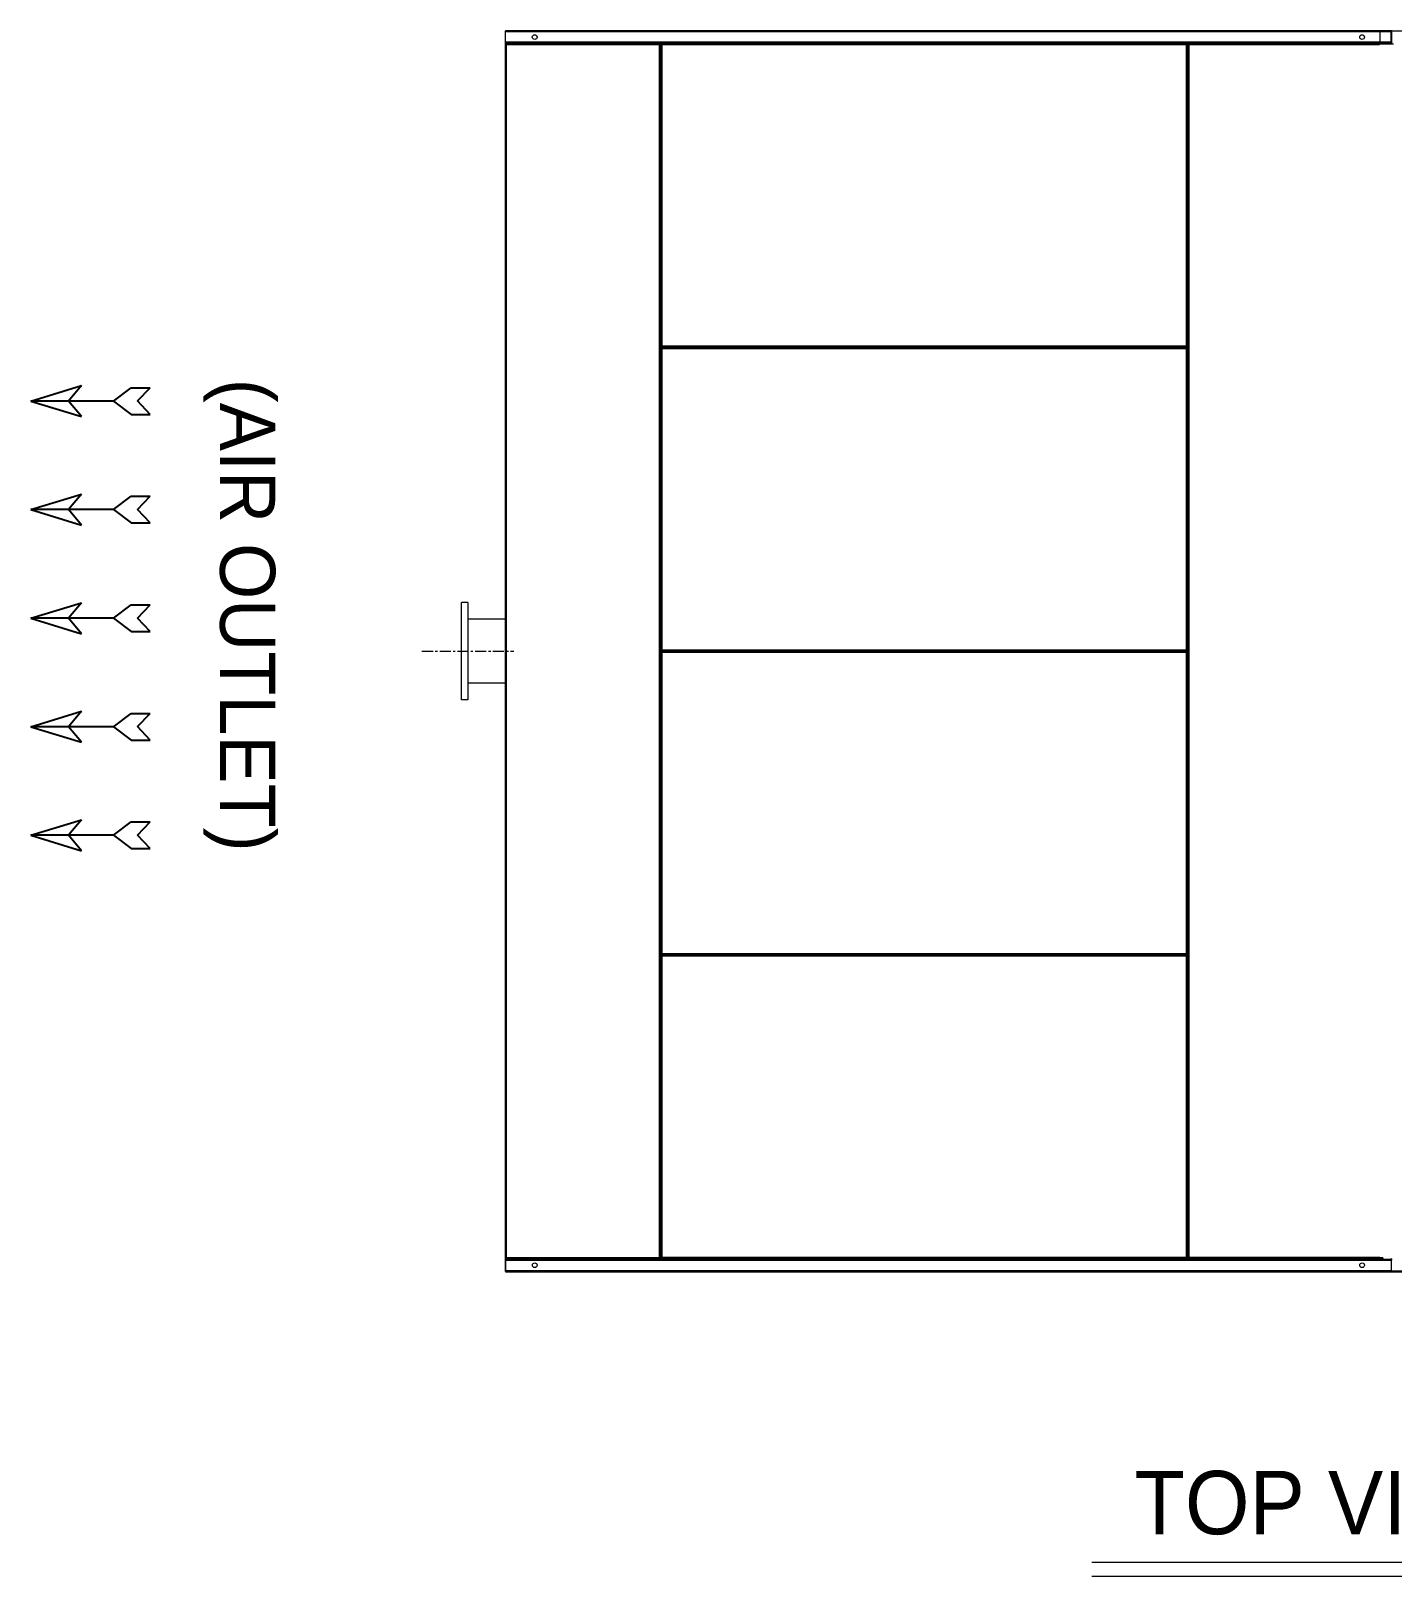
# Model space of a CAD drawing. Header units: millimetres. Extents: x 19537 to 50503, y 7619 to 29516.
# Drawn here: x 27852 to 32459, y 21055 to 26286 of the extents above; entities that cross this region are included whole.
import ezdxf
from ezdxf.enums import TextEntityAlignment as Align

# ---------------------------------------------------------------- set-up
doc = ezdxf.new("R2010")
doc.units = ezdxf.units.MM
doc.linetypes.add('CENTER', pattern=[2, 1.25, -0.25, 0.25, -0.25])
for name, color, linetype in [('center', 1, 'CENTER'), ('냉각탑_box', 1, 'Continuous'), ('냉각탑_dim', 1, 'Continuous'), ('냉각탑_text', 3, 'Continuous')]:
    doc.layers.add(name, color=color, linetype=linetype)
doc.styles.add('돋움', font='Dotum.ttf')

# ---------------------------------------------------------------- blocks, each defined once
blk = doc.blocks.new('화살표 IN OUT')
at = {"layer": '냉각탑_dim'}
for p, q in [((-163.5, 50), (-121.5, 0)), ((0, 0), (-163.5, 50)), ((-322.7, 43), (-383.9, 43)), ((-343.1, 0.5), (-383.9, 43)), ((-383.9, -43), (-343.1, 0.5)), ((-266.4, 0), (-322.7, 43)), ((-266.4, 0), (-322.7, -43)), ((-266.4, 0), (0, 0)), ((-163.5, -50), (-121.5, 0)), ((0, 0), (-163.5, -50)), ((-322.7, -43), (-383.9, -43))]:
    blk.add_line(p, q, dxfattribs=at)
blk = doc.blocks.new('4')
at = {"lineweight": 20}
for p, q in [((29459, 22086), (29459, 26286)), ((32455.5, 26286), (34857.7, 26286)), ((34857.7, 22086), (29459, 22086))]:
    blk.add_line(p, q, dxfattribs=at)
at = {"color": 7, "lineweight": 20}
for p, q in [((32455.5, 26286), (29459, 26286)), ((32455.5, 26282.6), (29459, 26282.6)), ((32455.5, 26247.4), (29459, 26247.4)), ((32453.8, 26244), (29460.6, 26244)), ((29462, 22133.4), (29462, 26238.6)), ((29979.2, 22133.4), (29979.2, 26238.6)), ((29982.6, 22131.7), (29982.6, 26240.3)), ((31763.2, 26242), (29988, 26242)), ((31763.2, 26238.6), (29988, 26238.6)), ((31768.6, 22131.7), (31768.6, 26240.3)), ((31772, 22133.4), (31772, 26238.6)), ((31763.2, 25218.4), (29988, 25218.4)), ((31763.2, 25215), (29988, 25215)), ((31763.2, 25213.5), (29988, 25213.5)), ((31763.2, 25210.1), (29988, 25210.1)), ((29309, 24021), (29309, 24351)), ((29331, 24351), (29309, 24351)), ((29331, 24351), (29331, 24021)), ((29459, 24294.1), (29331, 24294.1)), ((31763.2, 24189.9), (29988, 24189.9)), ((31763.2, 24186.5), (29988, 24186.5)), ((31763.2, 24185), (29988, 24185)), ((31763.2, 24181.6), (29988, 24181.6)), ((29459, 24077.8), (29331, 24077.8)), ((29331, 24021), (29309, 24021)), ((31763.2, 23161.4), (29988, 23161.4)), ((31763.2, 23158), (29988, 23158)), ((31763.2, 23156.5), (29988, 23156.5)), ((31763.2, 23153.1), (29988, 23153.1)), ((31763.2, 22132.9), (29988, 22132.9)), ((31763.2, 22129.5), (29988, 22129.5)), ((29459, 22124.6), (32455.6, 22124.6)), ((29459, 22089.4), (32455.6, 22089.4)), ((29459, 22086), (32455.6, 22086)), ((29460.7, 22128), (32453.9, 22128))]:
    blk.add_line(p, q, dxfattribs=at)
at = {"color": 7, "lineweight": 20, "ltscale": 0.001417}
for p, q in [((32417.9, 26282.6), (32417.9, 26286)), ((32455.5, 26282.6), (32455.5, 26286)), ((29984.6, 26238.6), (29988, 26238.6)), ((29988, 26238.6), (29988, 26242)), ((31763.2, 26238.6), (31763.2, 26242)), ((31766.6, 26238.6), (31763.2, 26238.6)), ((29984.6, 25218.4), (29988, 25218.4)), ((29988, 25218.4), (29988, 25215)), ((31766.6, 25218.4), (31763.2, 25218.4)), ((31763.2, 25218.4), (31763.2, 25215)), ((29984.6, 25210.1), (29988, 25210.1)), ((29988, 25210.1), (29988, 25213.5)), ((31763.2, 25210.1), (31763.2, 25213.5)), ((31766.6, 25210.1), (31763.2, 25210.1)), ((29984.6, 24189.9), (29988, 24189.9)), ((29984.6, 24181.6), (29988, 24181.6)), ((29988, 24189.9), (29988, 24186.5)), ((29988, 24181.6), (29988, 24185)), ((31766.6, 24189.9), (31763.2, 24189.9)), ((31763.2, 24189.9), (31763.2, 24186.5)), ((31763.2, 24181.6), (31763.2, 24185)), ((31766.6, 24181.6), (31763.2, 24181.6)), ((29984.6, 23161.4), (29988, 23161.4)), ((29984.6, 23153.1), (29988, 23153.1)), ((29988, 23161.4), (29988, 23158)), ((29988, 23153.1), (29988, 23156.5)), ((31766.6, 23161.4), (31763.2, 23161.4)), ((31763.2, 23161.4), (31763.2, 23158)), ((31763.2, 23153.1), (31763.2, 23156.5)), ((31766.6, 23153.1), (31763.2, 23153.1)), ((29984.6, 22132.9), (29988, 22132.9)), ((29988, 22132.9), (29988, 22129.5)), ((31766.6, 22132.9), (31763.2, 22132.9)), ((31763.2, 22132.9), (31763.2, 22129.5)), ((29459, 22089.4), (29459, 22086)), ((32417.9, 22089.4), (32417.9, 22086)), ((32455.6, 22089.4), (32455.6, 22086))]:
    blk.add_line(p, q, dxfattribs=at)
at = {"color": 7, "lineweight": 20, "ltscale": 0.014667}
for p, q in [((32417.9, 26282.6), (32417.9, 26247.4)), ((32455.5, 26247.4), (32455.5, 26282.6)), ((29459, 22124.6), (29459, 22089.4)), ((32455.6, 22124.6), (32455.6, 22089.4))]:
    blk.add_line(p, q, dxfattribs=at)
at = {"color": 7, "lineweight": 20, "ltscale": 0.000708333}
for p, q in [((32457.2, 26284), (32455.5, 26284)), ((29981.2, 22130), (29981.2, 22131.7)), ((32457.3, 22088), (32455.6, 22088))]:
    blk.add_line(p, q, dxfattribs=at)
at = {"color": 7, "lineweight": 20, "ltscale": 0.00030251}
blk.add_line((32455.9, 26285.2), (32455.9, 26286), dxfattribs=at)
at = {"color": 7, "lineweight": 20, "ltscale": 0.000333335}
blk.add_line((32457.2, 26284.8), (32457.2, 26284), dxfattribs=at)
at = {"color": 7, "lineweight": 20, "ltscale": 0.01525}
for p, q in [((32457.2, 26284), (32457.2, 26247.4)), ((32457.3, 22088), (32457.3, 22124.6))]:
    blk.add_line(p, q, dxfattribs=at)
at = {"color": 7, "lineweight": 20, "ltscale": 0.000562932}
for p, q in [((29459, 26240.3), (29460, 26240.3)), ((29981.3, 26240.3), (29982.6, 26240.3)), ((31768.6, 26240.3), (31770, 26240.3)), ((29460, 22131.7), (29459, 22131.7)), ((29982.6, 22131.7), (29981.3, 22131.7)), ((31770, 22131.7), (31768.6, 22131.7)), ((32418.3, 22131.7), (32419.6, 22131.7))]:
    blk.add_line(p, q, dxfattribs=at)
at = {"color": 7, "lineweight": 20, "ltscale": 0.23175}
for p, q in [((29979.2, 26238.6), (29459, 26238.6)), ((29459, 22133.4), (29979.2, 22133.4))]:
    blk.add_line(p, q, dxfattribs=at)
at = {"color": 7, "lineweight": 20, "ltscale": 0.000502197}
for p, q in [((29461.2, 26240.3), (29460, 26240.3)), ((29980.1, 26240.3), (29981.3, 26240.3)), ((31771.2, 26240.3), (31770, 26240.3)), ((29461.2, 22131.7), (29460, 22131.7)), ((31771.2, 22131.7), (31770, 22131.7)), ((32417.1, 22131.7), (32418.3, 22131.7))]:
    blk.add_line(p, q, dxfattribs=at)
at = {"color": 7, "lineweight": 20, "ltscale": 0.000414929}
for p, q in [((29460.6, 26242), (29460.6, 26241)), ((29980.6, 26242), (29980.6, 26241)), ((31770.6, 26242), (31770.6, 26241)), ((29460.6, 22130), (29460.6, 22131)), ((29980.6, 22130), (29980.6, 22131)), ((31770.6, 22131), (31770.6, 22130)), ((32417.6, 22131), (32417.6, 22130))]:
    blk.add_line(p, q, dxfattribs=at)
at = {"color": 7, "lineweight": 20, "ltscale": 0.000375}
for p, q in [((29461.5, 26242), (29460.6, 26242)), ((29505.7, 26242), (29504.8, 26242)), ((29979.7, 26242), (29980.6, 26242)), ((30499.9, 26242), (30500.8, 26242)), ((31766.6, 26239.1), (31766.6, 26240)), ((31771.5, 26242), (31770.6, 26242)), ((32017.7, 26242), (32016.8, 26242)), ((32411.9, 26242), (32412.8, 26242)), ((32416.7, 26242), (32417.6, 26242)), ((31766.6, 25217.9), (31766.6, 25217)), ((31766.6, 25210.6), (31766.6, 25211.5)), ((31766.6, 24189.4), (31766.6, 24188.5)), ((31766.6, 24184.1), (31766.6, 24185)), ((31766.6, 23162.9), (31766.6, 23162)), ((31766.6, 23155.6), (31766.6, 23156.5)), ((29461.5, 22130), (29460.6, 22130)), ((29979.7, 22130), (29980.6, 22130)), ((31766.6, 22134.4), (31766.6, 22133.5)), ((31771.5, 22130), (31770.6, 22130)), ((32416.7, 22130), (32417.6, 22130))]:
    blk.add_line(p, q, dxfattribs=at)
at = {"color": 7, "lineweight": 20, "ltscale": 0.232167}
for p, q in [((29979.7, 26242), (29460.6, 26242)), ((29460.6, 22130), (29979.7, 22130))]:
    blk.add_line(p, q, dxfattribs=at)
at = {"color": 7, "lineweight": 20, "ltscale": 0.000293404}
for p, q in [((29460.6, 26240.3), (29460.6, 26241)), ((29980.6, 26240.3), (29980.6, 26241)), ((31770.6, 26240.3), (31770.6, 26241)), ((29460.6, 22131.7), (29460.6, 22131)), ((29980.6, 22131.7), (29980.6, 22131)), ((31770.6, 22131.7), (31770.6, 22131)), ((32417.6, 22131.7), (32417.6, 22131))]:
    blk.add_line(p, q, dxfattribs=at)
at = {"color": 7, "lineweight": 20, "ltscale": 0.000333333}
for p, q in [((29461.8, 26242), (29461, 26242)), ((29543.2, 26242), (29542.3, 26242)), ((29687.9, 26242), (29687.1, 26242)), ((29737, 26242), (29737.8, 26242)), ((29818.3, 26242), (29819.2, 26242)), ((29963.1, 26242), (29963.9, 26242))]:
    blk.add_line(p, q, dxfattribs=at)
at = {"color": 7, "lineweight": 20, "ltscale": 0.010333}
blk.add_line((29926.6, 26244), (29951.4, 26244), dxfattribs=at)
at = {"color": 7, "lineweight": 20, "ltscale": 0.000833346}
for p, q in [((29951.4, 26244), (29951.4, 26242)), ((31951.4, 26244), (31951.4, 26242))]:
    blk.add_line(p, q, dxfattribs=at)
at = {"color": 7, "lineweight": 20, "ltscale": 0.000625002}
blk.add_line((29979.7, 26242), (29981.2, 26242), dxfattribs=at)
at = {"color": 7, "lineweight": 20, "ltscale": 0.001542}
blk.add_line((29981.2, 26242), (29984.9, 26242), dxfattribs=at)
at = {"color": 7, "lineweight": 20, "ltscale": 0.000708346}
blk.add_line((29981.2, 26242), (29981.2, 26240.3), dxfattribs=at)
at = {"color": 7, "lineweight": 20, "ltscale": 0.000547135}
for p, q in [((29983.9, 26240.3), (29982.6, 26240.3)), ((29983.9, 22131.7), (29982.6, 22131.7))]:
    blk.add_line(p, q, dxfattribs=at)
at = {"color": 7, "lineweight": 20, "ltscale": 0.000414935}
for p, q in [((29983.6, 26241), (29982.9, 26240.3)), ((32456.2, 26245), (32455.5, 26245.7)), ((29983.6, 25728), (29982.9, 25728.7)), ((29983.6, 25724), (29982.9, 25723.3)), ((29983.6, 25018), (29982.9, 25018.7)), ((29983.6, 25014), (29982.9, 25013.3)), ((29983.6, 24397), (29982.9, 24397.7)), ((29983.6, 23975), (29982.9, 23974.3)), ((29983.6, 23358), (29982.9, 23358.7)), ((29983.6, 23354), (29982.9, 23353.3)), ((29983.6, 22648), (29982.9, 22648.7)), ((29983.6, 22644), (29982.9, 22643.3)), ((29983.6, 22131), (29982.9, 22131.7)), ((32456.3, 22127), (32455.6, 22126.3))]:
    blk.add_line(p, q, dxfattribs=at)
at = {"color": 7, "lineweight": 20, "ltscale": 0.000249753}
blk.add_line((29984.3, 26240), (29984.9, 26240), dxfattribs=at)
at = {"color": 7, "lineweight": 20, "ltscale": 0.000833333}
for p, q in [((29986.6, 26239.1), (29984.6, 26239.1)), ((29984.9, 26240), (29984.9, 26242)), ((31763.2, 26240), (31763.2, 26242)), ((31764.6, 26239.1), (31766.6, 26239.1)), ((31766.3, 26240), (31766.3, 26242)), ((29986.6, 25217.9), (29984.6, 25217.9)), ((29984.9, 25217), (29984.9, 25215)), ((31763.2, 25217), (31763.2, 25215)), ((31764.6, 25217.9), (31766.6, 25217.9)), ((31766.3, 25217), (31766.3, 25215)), ((29986.6, 25210.6), (29984.6, 25210.6)), ((29984.9, 25211.5), (29984.9, 25213.5)), ((31763.2, 25211.5), (31763.2, 25213.5)), ((31764.6, 25210.6), (31766.6, 25210.6)), ((31766.3, 25211.5), (31766.3, 25213.5)), ((29984.6, 24392), (29982.6, 24392)), ((29986.6, 24189.4), (29984.6, 24189.4)), ((29986.6, 24182.1), (29984.6, 24182.1)), ((29984.9, 24188.5), (29984.9, 24186.5)), ((29984.9, 24183), (29984.9, 24185)), ((31763.2, 24188.5), (31763.2, 24186.5)), ((31763.2, 24183), (31763.2, 24185)), ((31764.6, 24189.4), (31766.6, 24189.4)), ((31764.6, 24182.1), (31766.6, 24182.1)), ((31766.3, 24188.5), (31766.3, 24186.5)), ((31766.3, 24183), (31766.3, 24185)), ((29984.6, 23980), (29982.6, 23980)), ((29986.6, 23160.9), (29984.6, 23160.9)), ((29986.6, 23153.6), (29984.6, 23153.6)), ((29984.9, 23160), (29984.9, 23158)), ((29984.9, 23154.5), (29984.9, 23156.5)), ((31763.2, 23160), (31763.2, 23158)), ((31763.2, 23154.5), (31763.2, 23156.5)), ((31764.6, 23160.9), (31766.6, 23160.9)), ((31764.6, 23153.6), (31766.6, 23153.6)), ((31766.3, 23160), (31766.3, 23158)), ((31766.3, 23154.5), (31766.3, 23156.5)), ((29986.6, 22132.4), (29984.6, 22132.4)), ((29984.9, 22131.5), (29984.9, 22129.5)), ((31763.2, 22131.5), (31763.2, 22129.5)), ((31764.6, 22132.4), (31766.6, 22132.4)), ((31766.3, 22131.5), (31766.3, 22129.5))]:
    blk.add_line(p, q, dxfattribs=at)
at = {"color": 7, "lineweight": 20, "ltscale": 0.000208333}
for p, q in [((29984.6, 26239.1), (29984.6, 26238.6)), ((29986.6, 26239.1), (29986.6, 26238.6)), ((31764.6, 26238.6), (31764.6, 26239.1)), ((31766.6, 26238.6), (31766.6, 26239.1)), ((29984.6, 25218.4), (29984.6, 25217.9)), ((29986.6, 25218.4), (29986.6, 25217.9)), ((31764.6, 25217.9), (31764.6, 25218.4)), ((31766.6, 25217.9), (31766.6, 25218.4)), ((29984.6, 25210.6), (29984.6, 25210.1)), ((29986.6, 25210.6), (29986.6, 25210.1)), ((31764.6, 25210.1), (31764.6, 25210.6)), ((31766.6, 25210.1), (31766.6, 25210.6)), ((29984.6, 24189.9), (29984.6, 24189.4)), ((29984.6, 24182.1), (29984.6, 24181.6)), ((29986.6, 24189.9), (29986.6, 24189.4)), ((29986.6, 24182.1), (29986.6, 24181.6)), ((31764.6, 24189.4), (31764.6, 24189.9)), ((31764.6, 24181.6), (31764.6, 24182.1)), ((31766.6, 24189.4), (31766.6, 24189.9)), ((31766.6, 24181.6), (31766.6, 24182.1)), ((29984.6, 23161.4), (29984.6, 23160.9)), ((29984.6, 23153.6), (29984.6, 23153.1)), ((29986.6, 23161.4), (29986.6, 23160.9)), ((29986.6, 23153.6), (29986.6, 23153.1)), ((31764.6, 23160.9), (31764.6, 23161.4)), ((31764.6, 23153.1), (31764.6, 23153.6)), ((31766.6, 23160.9), (31766.6, 23161.4)), ((31766.6, 23153.1), (31766.6, 23153.6)), ((29984.6, 22132.9), (29984.6, 22132.4)), ((29986.6, 22132.9), (29986.6, 22132.4)), ((31764.6, 22132.4), (31764.6, 22132.9)), ((31766.6, 22132.4), (31766.6, 22132.9))]:
    blk.add_line(p, q, dxfattribs=at)
at = {"color": 7, "lineweight": 20, "ltscale": 0.362583}
for p, q in [((29984.6, 26238.6), (29984.6, 25218.4)), ((29988, 26238.6), (29988, 25218.4)), ((31763.2, 25218.4), (31763.2, 26238.6)), ((31766.6, 25218.4), (31766.6, 26238.6)), ((29984.6, 25210.1), (29984.6, 24189.9)), ((29988, 25210.1), (29988, 24189.9)), ((31763.2, 24189.9), (31763.2, 25210.1)), ((31766.6, 24189.9), (31766.6, 25210.1)), ((29984.6, 24181.6), (29984.6, 23161.4)), ((29988, 24181.6), (29988, 23161.4)), ((31763.2, 23161.4), (31763.2, 24181.6)), ((31766.6, 23161.4), (31766.6, 24181.6)), ((29984.6, 23153.1), (29984.6, 22132.9)), ((29988, 23153.1), (29988, 22132.9)), ((31763.2, 22132.9), (31763.2, 23153.1)), ((31766.6, 22132.9), (31766.6, 23153.1))]:
    blk.add_line(p, q, dxfattribs=at)
at = {"color": 7, "lineweight": 20, "ltscale": 0.001292}
for p, q in [((29984.9, 26242), (29988, 26242)), ((29984.9, 26240), (29988, 26240)), ((31766.3, 26242), (31763.2, 26242)), ((31766.3, 26240), (31763.2, 26240)), ((29984.9, 25217), (29988, 25217)), ((31766.3, 25217), (31763.2, 25217)), ((29984.9, 25215), (29988, 25215)), ((29984.9, 25213.5), (29988, 25213.5)), ((29984.9, 25211.5), (29988, 25211.5)), ((31766.3, 25215), (31763.2, 25215)), ((31766.3, 25213.5), (31763.2, 25213.5)), ((31766.3, 25211.5), (31763.2, 25211.5)), ((29984.9, 24188.5), (29988, 24188.5)), ((29984.9, 24186.5), (29988, 24186.5)), ((29984.9, 24185), (29988, 24185)), ((29984.9, 24183), (29988, 24183)), ((31766.3, 24188.5), (31763.2, 24188.5)), ((31766.3, 24186.5), (31763.2, 24186.5)), ((31766.3, 24185), (31763.2, 24185)), ((31766.3, 24183), (31763.2, 24183)), ((29984.9, 23160), (29988, 23160)), ((29984.9, 23158), (29988, 23158)), ((29984.9, 23156.5), (29988, 23156.5)), ((29984.9, 23154.5), (29988, 23154.5)), ((31766.3, 23160), (31763.2, 23160)), ((31766.3, 23158), (31763.2, 23158)), ((31766.3, 23156.5), (31763.2, 23156.5)), ((31766.3, 23154.5), (31763.2, 23154.5)), ((29984.9, 22131.5), (29988, 22131.5)), ((29984.9, 22129.5), (29988, 22129.5)), ((31766.3, 22131.5), (31763.2, 22131.5)), ((31766.3, 22129.5), (31763.2, 22129.5))]:
    blk.add_line(p, q, dxfattribs=at)
at = {"color": 7, "lineweight": 20, "ltscale": 0.000583333}
for p, q in [((29988, 26239.1), (29986.6, 26239.1)), ((31763.2, 26239.1), (31764.6, 26239.1)), ((32456.8, 26242), (32455.4, 26242)), ((29988, 25217.9), (29986.6, 25217.9)), ((31763.2, 25217.9), (31764.6, 25217.9)), ((29988, 25210.6), (29986.6, 25210.6)), ((31763.2, 25210.6), (31764.6, 25210.6)), ((29988, 24189.4), (29986.6, 24189.4)), ((29988, 24182.1), (29986.6, 24182.1)), ((31763.2, 24189.4), (31764.6, 24189.4)), ((31763.2, 24182.1), (31764.6, 24182.1)), ((29988, 23160.9), (29986.6, 23160.9)), ((29988, 23153.6), (29986.6, 23153.6)), ((31763.2, 23160.9), (31764.6, 23160.9)), ((31763.2, 23153.6), (31764.6, 23153.6)), ((29988, 22132.4), (29986.6, 22132.4)), ((29986.6, 22132), (29988, 22132)), ((31763.2, 22132.4), (31764.6, 22132.4)), ((32421, 22131.7), (32419.6, 22131.7))]:
    blk.add_line(p, q, dxfattribs=at)
at = {"color": 7, "lineweight": 20, "ltscale": 0.000128159}
for p, q in [((29988, 26241.6), (29988, 26242)), ((29988, 25215.3), (29988, 25215)), ((29988, 25213.1), (29988, 25213.5)), ((29988, 24186.8), (29988, 24186.5)), ((29988, 24184.6), (29988, 24185)), ((29988, 23158.3), (29988, 23158)), ((29988, 23156.1), (29988, 23156.5)), ((29988, 22129.8), (29988, 22129.5))]:
    blk.add_line(p, q, dxfattribs=at)
at = {"color": 7, "lineweight": 20, "ltscale": 0.00075}
for p, q in [((30021.8, 26242), (30020, 26242)), ((30087.8, 26242), (30089.6, 26242)), ((30555.8, 26242), (30554, 26242)), ((30697.8, 26242), (30699.6, 26242)), ((30860.8, 26242), (30859, 26242)), ((31002.8, 26242), (31004.6, 26242)), ((31470.8, 26242), (31469, 26242)), ((31536.8, 26242), (31538.6, 26242))]:
    blk.add_line(p, q, dxfattribs=at)
at = {"color": 7, "lineweight": 20, "ltscale": 0.000374988}
for p, q in [((30506.9, 26242), (30506, 26242)), ((31136.1, 26242), (31137, 26242)), ((31143.9, 26242), (31143, 26242)), ((31773.1, 26242), (31774, 26242)), ((31780.9, 26242), (31780, 26242)), ((32410.1, 26242), (32411, 26242))]:
    blk.add_line(p, q, dxfattribs=at)
at = {"color": 7, "lineweight": 20, "ltscale": 0.000208344}
for p, q in [((31763.2, 26239.1), (31763.2, 26238.6)), ((31763.2, 25210.6), (31763.2, 25210.1)), ((31763.2, 24182.1), (31763.2, 24181.6)), ((31763.2, 23153.6), (31763.2, 23153.1))]:
    blk.add_line(p, q, dxfattribs=at)
at = {"color": 7, "lineweight": 20, "ltscale": 0.002167}
blk.add_line((31766.3, 26242), (31771.5, 26242), dxfattribs=at)
at = {"color": 7, "lineweight": 20, "ltscale": 0.000124937}
for p, q in [((31766.6, 26240), (31766.3, 26240)), ((31766.6, 25217), (31766.3, 25217)), ((31766.6, 25211.5), (31766.3, 25211.5)), ((31766.6, 24188.5), (31766.3, 24188.5)), ((31766.6, 24185), (31766.3, 24185)), ((31766.6, 23156.5), (31766.3, 23156.5))]:
    blk.add_line(p, q, dxfattribs=at)
at = {"color": 7, "lineweight": 20, "ltscale": 0.000833328}
for p, q in [((31766.6, 26238.6), (31768.6, 26238.6)), ((31766.6, 22160), (31768.6, 22160))]:
    blk.add_line(p, q, dxfattribs=at)
at = {"color": 7, "lineweight": 20, "ltscale": 0.00083334}
for p, q in [((31768.6, 26212), (31766.6, 26212)), ((31768.6, 22133.4), (31766.6, 22133.4))]:
    blk.add_line(p, q, dxfattribs=at)
at = {"color": 7, "lineweight": 20, "ltscale": 0.268833}
for p, q in [((32416.7, 26242), (31771.5, 26242)), ((32416.7, 22130), (31771.5, 22130))]:
    blk.add_line(p, q, dxfattribs=at)
at = {"color": 7, "lineweight": 20, "ltscale": 0.268417}
for p, q in [((32416.2, 26238.6), (31772, 26238.6)), ((32416.2, 22133.4), (31772, 22133.4))]:
    blk.add_line(p, q, dxfattribs=at)
at = {"color": 7, "lineweight": 20, "ltscale": 0.008667}
blk.add_line((31930.6, 26244), (31951.4, 26244), dxfattribs=at)
at = {"color": 7, "lineweight": 20, "ltscale": 0.000162417}
blk.add_line((32417.1, 26242), (32416.7, 26242), dxfattribs=at)
at = {"color": 7, "lineweight": 20, "ltscale": 0.004227}
blk.add_line((32417.1, 26242), (32427.3, 26242), dxfattribs=at)
at = {"color": 7, "lineweight": 20, "ltscale": 0.001131}
for p, q in [((32417.9, 26244.6), (32417.9, 26247.4)), ((32455.5, 26247.4), (32455.5, 26244.6)), ((29459, 22124.6), (29459, 22127.3)), ((32455.6, 22127.3), (32455.6, 22124.6))]:
    blk.add_line(p, q, dxfattribs=at)
at = {"color": 7, "lineweight": 20, "ltscale": 0.011728}
blk.add_line((32427.3, 26242), (32455.4, 26242), dxfattribs=at)
at = {"color": 7, "lineweight": 20, "ltscale": 0.015372}
blk.add_line((32427.3, 26242), (32464.1, 26242), dxfattribs=at)
at = {"color": 7, "lineweight": 20, "ltscale": 0.000902586}
blk.add_line((32456, 26244), (32453.8, 26244), dxfattribs=at)
at = {"color": 7, "lineweight": 20, "ltscale": 0.000708334}
for p, q in [((32457.2, 26247.4), (32455.5, 26247.4)), ((32457.3, 22124.6), (32455.6, 22124.6))]:
    blk.add_line(p, q, dxfattribs=at)
at = {"color": 7, "lineweight": 20, "ltscale": 2.22761e-05}
blk.add_line((32457.1, 26246.8), (32457.2, 26246.8), dxfattribs=at)
at = {"color": 7, "lineweight": 20, "ltscale": 2.22174e-05}
blk.add_line((32457.1, 26246.8), (32457.2, 26246.8), dxfattribs=at)
at = {"color": 7, "lineweight": 20, "ltscale": 0.000249929}
blk.add_line((32457.2, 26247.4), (32457.2, 26246.8), dxfattribs=at)
at = {"color": 7, "lineweight": 20, "ltscale": 0.000824955}
blk.add_line((32457.2, 26246.8), (32457.2, 26244.8), dxfattribs=at)
at = {"color": 7, "lineweight": 20, "ltscale": 0.000364732}
for p, q in [((32457.7, 26244.6), (32457.2, 26245.3)), ((32457.7, 22127.3), (32457.2, 22126.7))]:
    blk.add_line(p, q, dxfattribs=at)
at = {"color": 7, "lineweight": 20, "ltscale": 0.000547189}
for p, q in [((29983.9, 25728.7), (29982.6, 25728.7)), ((29983.9, 25723.3), (29982.6, 25723.3)), ((29983.9, 25018.7), (29982.6, 25018.7)), ((29983.9, 25013.3), (29982.6, 25013.3)), ((29983.9, 24397.7), (29982.6, 24397.7)), ((29983.9, 23974.3), (29982.6, 23974.3)), ((29983.9, 23358.7), (29982.6, 23358.7)), ((29983.9, 23353.3), (29982.6, 23353.3)), ((29983.9, 22648.7), (29982.6, 22648.7)), ((29983.9, 22643.3), (29982.6, 22643.3))]:
    blk.add_line(p, q, dxfattribs=at)
at = {"color": 7, "lineweight": 20, "ltscale": 0.003042}
for p, q in [((29984.6, 25210.6), (29984.6, 25217.9)), ((29984.6, 24182.1), (29984.6, 24189.4)), ((29984.6, 24182.1), (29984.6, 24189.4)), ((29984.6, 23160.9), (29984.6, 23153.6))]:
    blk.add_line(p, q, dxfattribs=at)
at = {"color": 7, "lineweight": 20, "ltscale": 0.000208322}
for p, q in [((31763.2, 25218.4), (31763.2, 25217.9)), ((31763.2, 24189.9), (31763.2, 24189.4)), ((31763.2, 23161.4), (31763.2, 23160.9)), ((31763.2, 22132.9), (31763.2, 22132.4))]:
    blk.add_line(p, q, dxfattribs=at)
at = {"color": 7, "lineweight": 20, "ltscale": 0.000625}
for p, q in [((29988, 25213.5), (29988, 25215)), ((30084.7, 25213.5), (30084.7, 25215)), ((30088.1, 25213.5), (30088.1, 25215)), ((30092.8, 25215), (30092.8, 25213.5)), ((30147.1, 25215), (30147.1, 25213.5)), ((30152.3, 25215), (30152.3, 25213.5)), ((30167.1, 25213.5), (30167.1, 25215)), ((30169.6, 25213.5), (30169.6, 25215)), ((30172.2, 25215), (30172.2, 25213.5)), ((30172.2, 25215), (30172.2, 25213.5)), ((30172.3, 25215), (30172.3, 25213.5)), ((30177.4, 25215), (30177.4, 25213.5)), ((30179.4, 25215), (30179.4, 25213.5)), ((30214.2, 25215), (30214.2, 25213.5)), ((30499.4, 25213.5), (30499.4, 25215)), ((30502.8, 25213.5), (30502.8, 25215)), ((30504, 25215), (30504, 25213.5)), ((30507.4, 25215), (30507.4, 25213.5)), ((30511, 25215), (30511, 25213.5)), ((30550.8, 25215), (30550.8, 25213.5)), ((30556, 25215), (30556, 25213.5)), ((30618.6, 25213.5), (30618.6, 25215)), ((30633.4, 25213.5), (30633.4, 25215)), ((30638.6, 25215), (30638.6, 25213.5)), ((30643.8, 25215), (30643.8, 25213.5)), ((30658.6, 25213.5), (30658.6, 25215)), ((30697.6, 25215), (30697.6, 25213.5)), ((30855.8, 25215), (30855.8, 25213.5)), ((30861, 25215), (30861, 25213.5)), ((31002.6, 25215), (31002.6, 25213.5)), ((31135.6, 25215), (31135.6, 25213.5)), ((31139, 25215), (31139, 25213.5)), ((31141, 25215), (31141, 25213.5)), ((31144.4, 25215), (31144.4, 25213.5)), ((31148, 25215), (31148, 25213.5)), ((31465.8, 25215), (31465.8, 25213.5)), ((31471, 25215), (31471, 25213.5)), ((31536.6, 25215), (31536.6, 25213.5)), ((31541.8, 25215), (31541.8, 25213.5)), ((31541.8, 25215), (31541.8, 25213.5)), ((31544.4, 25213.5), (31544.4, 25215)), ((31546.4, 25215), (31546.4, 25213.5)), ((31632, 25213.5), (31632, 25215)), ((31646.8, 25213.5), (31646.8, 25215)), ((31652, 25213.5), (31652, 25215)), ((31662.2, 25213.5), (31662.2, 25215)), ((31696.8, 25213.5), (31696.8, 25215)), ((31700.2, 25213.5), (31700.2, 25215)), ((31702.2, 25215), (31702.2, 25213.5)), ((31702.2, 25215), (31702.2, 25213.5)), ((31702.3, 25215), (31702.3, 25213.5)), ((31707.4, 25215), (31707.4, 25213.5)), ((31709.4, 25215), (31709.4, 25213.5)), ((29988, 24185), (29988, 24186.5)), ((30084.7, 24185), (30084.7, 24186.5)), ((30088.1, 24185), (30088.1, 24186.5)), ((29988, 23156.5), (29988, 23158)), ((30084.7, 23156.5), (30084.7, 23158)), ((30088.1, 23156.5), (30088.1, 23158))]:
    blk.add_line(p, q, dxfattribs=at)
at = {"color": 7, "lineweight": 20, "ltscale": 0.000624608}
blk.add_line((30179.6, 25215), (30179.6, 25213.5), dxfattribs=at)
at = {"color": 7, "lineweight": 20, "ltscale": 0.000624057}
for p, q in [((30702.8, 25215), (30702.8, 25213.5)), ((31007.8, 25215), (31007.8, 25213.5))]:
    blk.add_line(p, q, dxfattribs=at)
at = {"color": 7, "lineweight": 20, "ltscale": 0.000354584}
for p, q in [((30091.3, 24185.6), (30091.3, 24186.5)), ((31764.9, 24185.6), (31764.9, 24186.5)), ((30091.3, 23157.1), (30091.3, 23158)), ((31764.9, 23157.1), (31764.9, 23158))]:
    blk.add_line(p, q, dxfattribs=at)
at = {"color": 7, "lineweight": 20, "ltscale": 0.000270413}
for p, q in [((30091.3, 24185), (30091.3, 24185.6)), ((30091.3, 23156.5), (30091.3, 23157.1))]:
    blk.add_line(p, q, dxfattribs=at)
at = {"color": 7, "lineweight": 20, "ltscale": 0.000374989}
for p, q in [((31763.2, 24182.1), (31763.2, 24183)), ((31763.2, 23153.6), (31763.2, 23154.5))]:
    blk.add_line(p, q, dxfattribs=at)
at = {"color": 7, "lineweight": 20, "ltscale": 0.000270414}
for p, q in [((31764.9, 24185), (31764.9, 24185.6)), ((31764.9, 23156.5), (31764.9, 23157.1))]:
    blk.add_line(p, q, dxfattribs=at)
at = {"color": 7, "lineweight": 20, "ltscale": 0.000833336}
for p, q in [((31766.6, 24182.1), (31766.6, 24184.1)), ((31766.6, 23153.6), (31766.6, 23155.6))]:
    blk.add_line(p, q, dxfattribs=at)
at = {"color": 7, "lineweight": 20, "ltscale": 0.000375003}
for p, q in [((31764.9, 23160.9), (31764.9, 23160)), ((31764.9, 22132.4), (31764.9, 22131.5))]:
    blk.add_line(p, q, dxfattribs=at)
at = {"color": 7, "lineweight": 20, "ltscale": 0.000833321}
for p, q in [((29951.4, 22128), (29951.4, 22130)), ((31951.4, 22128), (31951.4, 22130))]:
    blk.add_line(p, q, dxfattribs=at)
at = {"color": 7, "lineweight": 20, "ltscale": 0.000250012}
blk.add_line((29980.6, 22130), (29981.2, 22130), dxfattribs=at)
at = {"color": 7, "lineweight": 20, "ltscale": 0.001512}
blk.add_line((29984.9, 22130), (29981.3, 22130), dxfattribs=at)
at = {"color": 7, "lineweight": 20, "ltscale": 0.000251269}
blk.add_line((29984.9, 22132), (29984.3, 22132), dxfattribs=at)
at = {"color": 7, "lineweight": 20, "ltscale": 0.000208346}
blk.add_line((29986.6, 22131.5), (29986.6, 22132), dxfattribs=at)
at = {"color": 7, "lineweight": 20, "ltscale": 0.000499589}
for p, q in [((30137.1, 22128.3), (30137.1, 22129.5)), ((30177.1, 22128.3), (30177.1, 22129.5)), ((30603.6, 22128.3), (30603.6, 22129.5)), ((30673.6, 22128.3), (30673.6, 22129.5)), ((31612, 22128.3), (31612, 22129.5)), ((31652, 22128.3), (31652, 22129.5))]:
    blk.add_line(p, q, dxfattribs=at)
at = {"color": 7, "lineweight": 20, "ltscale": 0.001792}
blk.add_line((31770.6, 22130), (31766.3, 22130), dxfattribs=at)
at = {"color": 7, "lineweight": 20, "ltscale": 0.004015}
for p, q in [((32427.3, 22131.6), (32417.6, 22131.6)), ((32427.3, 22130), (32417.6, 22130))]:
    blk.add_line(p, q, dxfattribs=at)
at = {"color": 7, "lineweight": 20, "ltscale": 0.000666667}
for p, q in [((32427.3, 22131.6), (32427.3, 22130)), ((30442.8, 22084.4), (30442.8, 22086)), ((30474.3, 22084.4), (30474.3, 22086)), ((31443.3, 22084.4), (31443.3, 22086)), ((31474.8, 22084.4), (31474.8, 22086))]:
    blk.add_line(p, q, dxfattribs=at)
at = {"color": 7, "lineweight": 20, "ltscale": 0.001083}
blk.add_line((34858.8, 22087.2), (29459, 22087.2), dxfattribs=at)
at = {"ltscale": 500}
blk.add_line((29459, 22086), (34858.8, 22086), dxfattribs=at)
at = {"color": 7, "lineweight": 20, "ltscale": 1.08536e-05}
blk.add_line((29460.7, 22128), (29460.7, 22128), dxfattribs=at)
at = {"color": 7, "lineweight": 20, "ltscale": 8.21853e-06}
blk.add_line((29461.6, 22128), (29461.6, 22128), dxfattribs=at)
at = {"color": 7, "lineweight": 20, "ltscale": 1.28301e-05}
blk.add_line((29461.6, 22128), (29461.6, 22128), dxfattribs=at)
at = {"color": 7, "lineweight": 20, "ltscale": 2.41018e-05}
blk.add_line((29462.1, 22128), (29462.2, 22128), dxfattribs=at)
at = {"color": 7, "lineweight": 20, "ltscale": 1.62238e-05}
blk.add_line((29462.2, 22128), (29462.2, 22128), dxfattribs=at)
at = {"color": 7, "lineweight": 20, "ltscale": 3.6506e-06}
blk.add_line((29462.2, 22128), (29462.2, 22128), dxfattribs=at)
at = {"color": 7, "lineweight": 20, "ltscale": 0.016667}
for p, q in [((30177.1, 22128.3), (30137.1, 22128.3)), ((31652, 22128.3), (31612, 22128.3))]:
    blk.add_line(p, q, dxfattribs=at)
at = {"color": 7, "lineweight": 20, "ltscale": 0.005083}
for p, q in [((30442.8, 22084.4), (30455, 22084.4)), ((30474.3, 22084.4), (30462.1, 22084.4)), ((31443.3, 22084.4), (31455.5, 22084.4)), ((31474.8, 22084.4), (31462.6, 22084.4))]:
    blk.add_line(p, q, dxfattribs=at)
at = {"color": 7, "lineweight": 20, "ltscale": 8.94681e-06}
blk.add_line((30455, 22128), (30455, 22128), dxfattribs=at)
at = {"color": 7, "lineweight": 20, "ltscale": 1.51616e-05}
blk.add_line((30455, 22128), (30455, 22128), dxfattribs=at)
at = {"color": 7, "lineweight": 20, "ltscale": 2.69547e-06}
blk.add_line((30455, 22128), (30455, 22128), dxfattribs=at)
at = {"color": 7, "lineweight": 20, "ltscale": 2.70045e-06}
blk.add_line((30462.1, 22128), (30462.1, 22128), dxfattribs=at)
at = {"color": 7, "lineweight": 20, "ltscale": 8.40029e-06}
blk.add_line((30462.1, 22128), (30462.1, 22128), dxfattribs=at)
at = {"color": 7, "lineweight": 20, "ltscale": 1.51768e-05}
blk.add_line((30462.1, 22128), (30462.1, 22128), dxfattribs=at)
at = {"color": 7, "lineweight": 20, "ltscale": 0.029167}
blk.add_line((30673.6, 22128.3), (30603.6, 22128.3), dxfattribs=at)
at = {"color": 7, "lineweight": 20, "ltscale": 3.50751e-06}
blk.add_line((31455.5, 22128), (31455.5, 22128), dxfattribs=at)
at = {"color": 7, "lineweight": 20, "ltscale": 1.0193e-05}
blk.add_line((31455.5, 22128), (31455.5, 22128), dxfattribs=at)
at = {"color": 7, "lineweight": 20, "ltscale": 1.41996e-05}
blk.add_line((31455.5, 22128), (31455.5, 22128), dxfattribs=at)
at = {"color": 7, "lineweight": 20, "ltscale": 8.67599e-06}
blk.add_line((31462.6, 22128), (31462.6, 22128), dxfattribs=at)
at = {"color": 7, "lineweight": 20, "ltscale": 1.72064e-05}
blk.add_line((31462.6, 22128), (31462.6, 22128), dxfattribs=at)
at = {"color": 7, "lineweight": 20, "ltscale": 3.38591e-06}
blk.add_line((31462.6, 22128), (31462.6, 22128), dxfattribs=at)
at = {"color": 7, "lineweight": 20, "ltscale": 0.000875002}
blk.add_line((32453.9, 22128), (32456, 22128), dxfattribs=at)
at = {"color": 7, "lineweight": 20, "ltscale": 7.43254e-06}
blk.add_line((32453.9, 22128), (32453.9, 22128), dxfattribs=at)
at = {"color": 7, "lineweight": 20, "ltscale": 7.59711e-06}
blk.add_line((32455.4, 22128), (32455.4, 22128), dxfattribs=at)
at = {"color": 7, "lineweight": 20, "ltscale": 2.4526e-05}
blk.add_line((32455.5, 22128), (32455.4, 22128), dxfattribs=at)
at = {"color": 7, "lineweight": 20, "ltscale": 0.000166674}
blk.add_line((32455.6, 22086), (32456, 22086), dxfattribs=at)
at = {"color": 7, "lineweight": 20, "ltscale": 0.000271024}
blk.add_line((32455.9, 22086.6), (32455.9, 22086), dxfattribs=at)
at = {"color": 7, "lineweight": 20, "ltscale": 8.25854e-06}
blk.add_line((32456, 22128), (32456, 22128), dxfattribs=at)
at = {"color": 7, "lineweight": 20, "ltscale": 0.000733899}
blk.add_line((32457.2, 22125.4), (32457.2, 22127.1), dxfattribs=at)
at = {"color": 7, "lineweight": 20, "ltscale": 0.000333326}
blk.add_line((32457.2, 22087.2), (32457.2, 22088), dxfattribs=at)
at = {"color": 7, "lineweight": 20}
for centre in [(29557.2, 26265), (32357.2, 26265), (29557.3, 22107), (32357.3, 22107)]:
    blk.add_circle(centre, 8, dxfattribs=at)
for centre, radius, start, end in [((32453.8, 26282.6), 3.4, 89.7938, 90), ((32453.8, 26282.6), 3.4, 24.3155, 60), ((32455.4, 26282.6), 3.4, 65.851, 81.5435), ((32456, 26284.8), 1.2, 0, 89.4334), ((32456, 26284.8), 2.8, 0, 25.3756), ((29497.4, 26238.6), 3.4, 89.7792, 90), ((29926.6, 26238.8), 5.2, 90, 142.0205), ((29981.2, 26238.6), 3.4, 0.2405, 90), ((29988, 26238.6), 3.4, 155.6851, 171.5443), ((29988, 26238.6), 1.4, 90.4659, 159.0752), ((29988, 26238.6), 3.4, 90, 90.2989), ((30507.4, 26238.6), 3.4, 90, 90.2359), ((30542.6, 26238.6), 3.4, 89.7633, 90), ((31100.4, 26238.6), 3.4, 90, 90.2351), ((31135.6, 26238.6), 3.4, 89.7641, 90), ((31144.4, 26238.6), 3.4, 90, 90.2359), ((31179.6, 26238.6), 3.4, 89.7633, 90), ((31737.4, 26238.6), 3.4, 90, 90.2351), ((31786.4, 26221.4), 28.8, 139.9195, 142.2232), ((31772.6, 26238.6), 3.4, 89.7641, 90), ((31781.4, 26238.6), 3.4, 90, 90.2359), ((31816.6, 26238.6), 3.4, 89.7633, 90), ((31926.6, 26238.8), 5.2, 90, 142.0205), ((32374.4, 26238.6), 3.4, 90, 90.2351), ((32409.6, 26238.6), 3.4, 89.7641, 90), ((32420.2, 26238.6), 3.4, 90, 91.0525), ((32453.8, 26247.4), 3.4, 270, 0), ((32455.4, 26238.6), 3.4, 89.7228, 90), ((32456, 26246.8), 2.8, 270, 0), ((32455.4, 26247.4), 3.4, 359.0169, 0), ((29981.2, 25730.4), 3.4, 294.3152, 359.7595), ((29981.2, 25721.6), 3.4, 0.2404, 65.6848), ((31786.4, 25235.5), 28.8, 217.7768, 220.0805), ((31786.4, 25192.9), 28.8, 139.9195, 142.2232), ((29981.2, 25020.4), 3.4, 294.3152, 359.7596), ((29981.2, 25011.6), 3.4, 0.2404, 65.6848), ((29981.2, 24399.4), 3.4, 294.3152, 359.7595), ((29981.2, 24390.6), 3.4, 24.3156, 65.6848), ((30081.7, 24176.4), 13.3, 40.1056, 43.8741), ((31786.4, 24207), 28.8, 217.7768, 220.0805), ((31774.5, 24176.4), 13.3, 136.1259, 139.8944), ((29981.2, 23981.4), 3.4, 294.3152, 335.6842), ((29981.2, 23972.6), 3.4, 0.2405, 65.6848), ((29981.2, 23360.4), 3.4, 294.3152, 359.7596), ((29981.2, 23351.6), 3.4, 0.2404, 65.6848), ((30081.7, 23147.9), 13.3, 40.1056, 43.8741), ((31774.5, 23147.9), 13.3, 136.1259, 139.8944), ((29981.2, 22650.4), 3.4, 294.3152, 359.7596), ((29981.2, 22641.6), 3.4, 0.2405, 65.6848), ((29926.6, 22133.2), 5.2, 217.9803, 269.5814), ((29981.2, 22133.4), 3.4, 270, 359.7595), ((29988, 22133.4), 3.4, 197.1054, 213.9754), ((29988, 22133.4), 1.4, 225.5859, 270), ((31926.6, 22133.2), 5.2, 217.9803, 270), ((30455, 22087.2), 2.8, 270, 334.6227), ((30462.1, 22087.2), 2.8, 205.3773, 270), ((31455.5, 22087.2), 2.8, 270, 334.6227), ((31462.6, 22087.2), 2.8, 205.3773, 270), ((32453.9, 22124.6), 3.4, 0, 90), ((32453.9, 22089.4), 3.4, 300, 335.684), ((32455.4, 22089.4), 3.4, 278.4565, 294.1479), ((32456, 22125.2), 2.8, 0, 90), ((32456, 22087.2), 1.2, 270, 0), ((32456, 22087.2), 2.8, 334.6185, 0), ((32455.4, 22124.6), 3.4, 0, 1)]:
    blk.add_arc(centre, radius, start, end, dxfattribs=at)
for centre, major_axis, ratio, start_param, end_param in [((29461.7, 26238.6), (0, 3.4), 0.294975, 6.283185, 6.290852), ((30173.7, 26238.6), (0, -3.4), 0.996195, 3.129521, 3.141593), ((30287.1, 26238.6), (0, -3.4), 0.996195, 3.127309, 3.141593), ((31547.7, 26238.6), (0, 3.4), 0.996195, 6.283185, 6.303633), ((31705.5, 26238.6), (0, 3.4), 0.996195, 6.283185, 6.298721), ((31711.6, 26238.6), (0, 3.4), 0.996195, 0, 0.015531), ((31819.1, 26238.6), (0, 3.4), 0.996195, 6.283185, 6.298063), ((31971, 26239.2), (0, -2.8), 0.258819, 3.141593, 3.145461), ((32421.5, 26238.6), (0, -3.4), 0.766044, 3.141593, 3.159738), ((32421.5, 22133.4), (0, 3.4), 0.766044, 2.094462, 2.128772)]:
    blk.add_ellipse(centre, major_axis=major_axis, ratio=ratio, start_param=start_param, end_param=end_param, dxfattribs=at)
for points in [[(29459, 26244.6), (29459.3, 26244.3), (29459.6, 26244.1), (29460, 26244), (29460.3, 26244), (29460.6, 26244)], [(29460, 26240.3), (29460.3, 26239.9), (29460.7, 26239.6), (29461.2, 26239.2), (29461.6, 26238.9), (29462, 26238.6)], [(29460.6, 26241), (29460.9, 26240.6), (29461.2, 26240.1), (29461.5, 26239.6), (29461.7, 26239.1), (29462, 26238.6)], [(29980.6, 26241), (29980.3, 26240.6), (29980, 26240.1), (29979.8, 26239.6), (29979.5, 26239.1), (29979.2, 26238.6)], [(29981.3, 26240.3), (29980.9, 26239.9), (29980.5, 26239.6), (29980.1, 26239.2), (29979.7, 26238.9), (29979.2, 26238.6)], [(29983.9, 26240.3), (29984.2, 26239.9), (29984.4, 26239.6), (29984.5, 26239.2), (29984.6, 26238.9), (29984.6, 26238.6)], [(31765.6, 26240), (31765.4, 26239.8), (31765.1, 26239.6), (31764.8, 26239.4), (31764.5, 26239.2), (31764.2, 26239.1)], [(31770, 26240.3), (31770.3, 26239.9), (31770.7, 26239.6), (31771.2, 26239.2), (31771.6, 26238.9), (31772, 26238.6)], [(31770.6, 26241), (31770.9, 26240.6), (31771.2, 26240.1), (31771.5, 26239.6), (31771.7, 26239.1), (31772, 26238.6)], [(32417.9, 26244.6), (32417.6, 26244.4), (32417.3, 26244.2), (32416.9, 26244), (32416.6, 26244), (32416.2, 26244)], [(32455.5, 26244.6), (32455.2, 26244.4), (32454.8, 26244.2), (32454.5, 26244), (32454.1, 26244), (32453.8, 26244)], [(32457.2, 26244.8), (32457, 26244.5), (32456.7, 26244.2), (32456.5, 26244), (32456.2, 26244), (32456, 26244)], [(29983.9, 25728.7), (29984.2, 25729), (29984.4, 25729.3), (29984.5, 25729.7), (29984.6, 25730), (29984.6, 25730.4)], [(29983.9, 25723.3), (29984.2, 25722.9), (29984.4, 25722.6), (29984.5, 25722.2), (29984.6, 25721.9), (29984.6, 25721.6)], [(31765.6, 25217), (31765.4, 25217.1), (31765.1, 25217.3), (31764.8, 25217.5), (31764.5, 25217.7), (31764.2, 25217.9)], [(31765.6, 25211.5), (31765.4, 25211.3), (31765.1, 25211.1), (31764.8, 25210.9), (31764.5, 25210.7), (31764.2, 25210.6)], [(29983.9, 25018.7), (29984.2, 25019), (29984.4, 25019.3), (29984.5, 25019.7), (29984.6, 25020), (29984.6, 25020.4)], [(29983.9, 25013.3), (29984.2, 25012.9), (29984.4, 25012.6), (29984.5, 25012.2), (29984.6, 25011.9), (29984.6, 25011.6)], [(29983.9, 24397.7), (29984.2, 24398), (29984.4, 24398.3), (29984.5, 24398.7), (29984.6, 24399), (29984.6, 24399.4)], [(31765.6, 24188.5), (31765.4, 24188.6), (31765.1, 24188.8), (31764.8, 24189), (31764.5, 24189.2), (31764.2, 24189.4)], [(29983.9, 23974.3), (29984.2, 23973.9), (29984.4, 23973.6), (29984.5, 23973.2), (29984.6, 23972.9), (29984.6, 23972.6)], [(29983.9, 23358.7), (29984.2, 23359), (29984.4, 23359.3), (29984.5, 23359.7), (29984.6, 23360), (29984.6, 23360.4)], [(29983.9, 23353.3), (29984.2, 23352.9), (29984.4, 23352.6), (29984.5, 23352.2), (29984.6, 23351.9), (29984.6, 23351.6)], [(29983.9, 22648.7), (29984.2, 22649), (29984.4, 22649.3), (29984.5, 22649.7), (29984.6, 22650), (29984.6, 22650.4)], [(29983.9, 22643.3), (29984.2, 22642.9), (29984.4, 22642.6), (29984.5, 22642.2), (29984.6, 22641.9), (29984.6, 22641.6)], [(29460, 22131.7), (29460.3, 22132), (29460.7, 22132.3), (29461.2, 22132.7), (29461.6, 22133), (29462, 22133.4)], [(29460.6, 22131), (29460.9, 22131.3), (29461.2, 22131.8), (29461.5, 22132.3), (29461.7, 22132.8), (29462, 22133.4)], [(29980.6, 22131), (29980.3, 22131.3), (29980, 22131.8), (29979.8, 22132.3), (29979.5, 22132.8), (29979.2, 22133.4)], [(29981.3, 22131.7), (29980.9, 22132), (29980.5, 22132.3), (29980.1, 22132.7), (29979.7, 22133), (29979.2, 22133.4)], [(29983.9, 22131.7), (29984.2, 22132), (29984.4, 22132.3), (29984.5, 22132.7), (29984.6, 22133), (29984.6, 22133.4)], [(31770, 22131.7), (31770.3, 22132), (31770.7, 22132.3), (31771.2, 22132.7), (31771.6, 22133), (31772, 22133.4)], [(31770.6, 22131), (31770.9, 22131.3), (31771.2, 22131.8), (31771.5, 22132.3), (31771.7, 22132.8), (31772, 22133.4)], [(32418.3, 22131.7), (32417.9, 22132), (32417.5, 22132.3), (32417.1, 22132.7), (32416.7, 22133), (32416.2, 22133.4)], [(32417.6, 22131), (32417.3, 22131.3), (32417, 22131.8), (32416.8, 22132.3), (32416.5, 22132.8), (32416.2, 22133.4)], [(29459, 22127.3), (29459.3, 22127.5), (29459.7, 22127.7), (29460, 22127.9), (29460.4, 22128), (29460.7, 22128)], [(32455.6, 22127.3), (32455.3, 22127.5), (32454.9, 22127.7), (32454.6, 22127.9), (32454.2, 22128), (32453.9, 22128)], [(32457.2, 22127.1), (32457, 22127.4), (32456.7, 22127.7), (32456.5, 22127.9), (32456.2, 22128), (32456, 22128)]]:
    blk.add_open_spline(points, degree=5, dxfattribs=at)
at = {"layer": 'center', "lineweight": 20, "ltscale": 30}
blk.add_line((29175.8, 24186), (29486.2, 24186), dxfattribs=at)

msp = doc.modelspace()

# ---------------------------------------------------------------- linework, layer by layer
at = {"layer": '냉각탑_box', "lineweight": 20}
for p, q in [((31442.9, 21101.3), (33066.3, 21101.3)), ((31442.9, 21054.6), (33066.3, 21054.6))]:
    msp.add_line(p, q, dxfattribs=at)

# ---------------------------------------------------------------- block references
msp.add_blockref('4', (0, 0))
at = {"layer": '냉각탑_dim', "lineweight": 20, "xscale": -1.04999997375291, "yscale": 1.04999997374806, "zscale": 1.04999997375}
for p in [(27852.4, 25032.7), (27852.4, 24665.2), (27852.4, 24297.7), (27852.4, 23930.2), (27852.4, 23562.7)]:
    msp.add_blockref('화살표 IN OUT', p, dxfattribs=at)

# ---------------------------------------------------------------- texts
at = {"layer": '냉각탑_text', "lineweight": 20, "style": '돋움'}
msp.add_text('(AIR OUTLET)', height=186.667, rotation=270, dxfattribs=at).set_placement((28585.8, 24307.7), align=Align.MIDDLE_CENTER)
msp.add_text('TOP VIEW', height=214.63, dxfattribs=at).set_placement((32272.8, 21303.5), align=Align.MIDDLE_CENTER)

doc.saveas('drawing.dxf')
